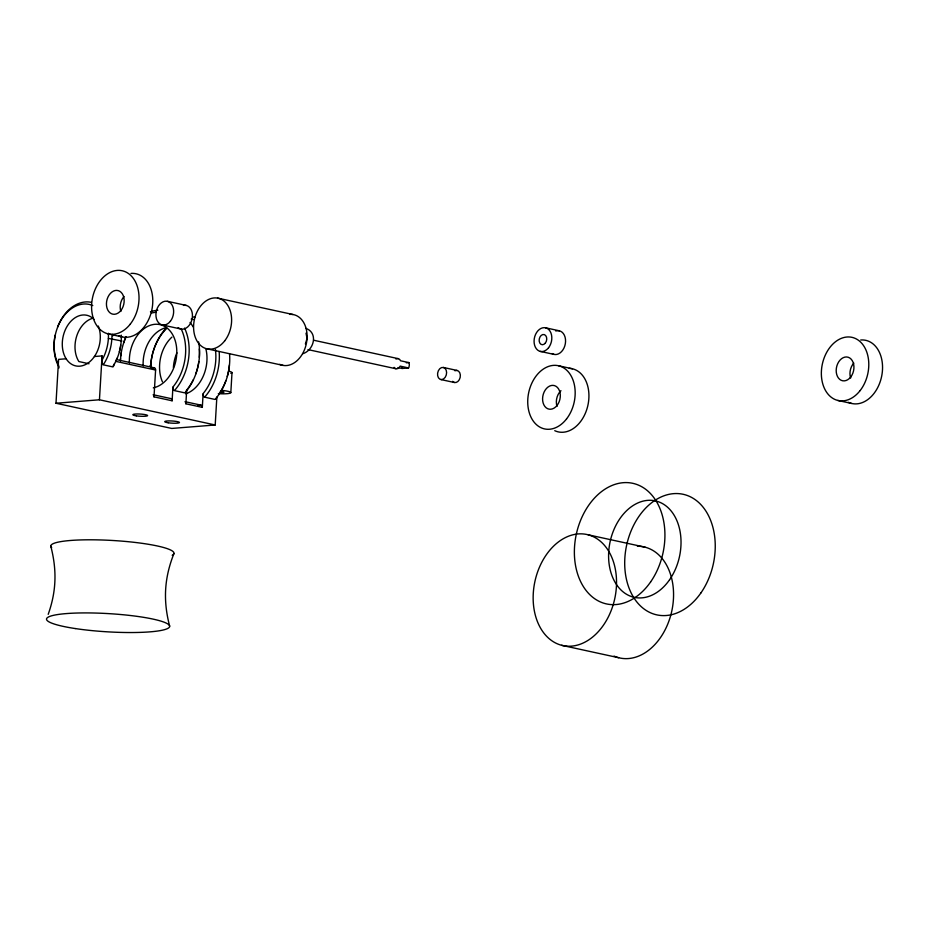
<?xml version="1.0" encoding="UTF-8"?>
<svg xmlns="http://www.w3.org/2000/svg" width="929" height="929" viewBox="0 0 929 929"><rect width="100%" height="100%" fill="white"/><g stroke="black" fill="none" stroke-linecap="round" stroke-linejoin="round"><path stroke-width="1.39" d="M94.398 356.515L102.074 355.912L101.818 361.88L102.817 364.598M216.817 397.67L215.203 424.983L171.737 428.443L55.995 403.244L58.597 359.372L66.156 358.78M215.203 424.983L99.449 399.784L102.062 355.912M181.201 328.947A44.441 31.934 -77.7 0 1 172.933 387.021L172.12 400.782L154.005 396.846L155.596 370.032A2.473 1.777 -77.7 0 0 153.935 367.745L117.217 359.744M215.412 349.478A44.441 31.934 -77.7 0 1 203.126 393.606L202.313 407.366L185.87 403.778L186.694 390.017M230.822 392.584L232.006 372.599M114.476 363.75L113.28 366.7M48.203 614.336C56.367 591.332 57.052 570.325 50.793 546.159M173.967 553.521C164.27 577.931 162.947 600.506 169.659 626.169M305.386 343.951L307.046 338.458L306.024 333.174M302.726 353.728C313.863 350.454 318.612 332.919 305.896 328.367M121.246 341.187L121.873 340.989L108.379 338.423M120.584 358.803L120.305 359.279M150.777 365.376L149.987 365.585L150.649 365.887A46.903 33.711 -77.7 0 1 166.07 328.262M151.59 367.93L153.935 367.745M406.31 362.798L408.899 362.6A5.179 3.728 -77.7 0 1 408.574 367.954L402.118 368.476L397.926 367.559M55.995 403.244L99.449 399.784M197.807 405.299L200.652 405.067A2.473 1.777 -77.7 0 1 202.313 407.366M545.66 327.821L559.409 330.817M837.819 400.445L851.568 403.441M540.237 351.394L553.986 354.39M558.701 365.794L572.461 368.79M217.537 298.093L293.03 314.525M167.499 301.333L186.288 305.42M443.388 367.466A6.166 4.436 -77.7 0 1 445.177 377.325A6.166 4.436 -77.7 0 1 437.664 375.699A6.166 4.436 -77.7 0 1 443.388 367.466L457.149 370.462M314.048 340.316L398.355 358.675M408.899 362.6L400.515 360.766A5.179 3.728 -77.7 0 0 395.998 359.07M408.574 367.954L400.19 366.131A5.179 3.728 -77.7 0 1 394.117 367.373M307.987 349.606L395.882 368.743M440.764 379.531L454.525 382.527M162.076 324.906L180.865 329.005M207.655 348.967L283.136 365.411M108.054 333.859L121.804 336.855M116.055 361.427L155.596 370.032M89.021 363.75L78.872 361.544A25.919 18.626 -77.7 0 1 76.782 335.822A25.919 18.626 -77.7 0 1 93.132 318.159M153.738 394.848L170.46 398.495A2.473 1.777 -77.7 0 1 172.12 400.782M185.579 401.792L200.652 405.067M588.069 534.779A56.832 40.841 -77.7 0 1 602.456 626.576A56.832 40.841 -77.7 0 1 533.978 608.75A56.832 40.841 -77.7 0 1 588.069 534.779L645.109 547.193M561.592 645.295L618.633 657.709M59.038 367.907L58.33 364.249A37.032 26.604 -77.7 0 1 60.908 320.424A37.032 26.604 -77.7 0 1 92.784 305.571M221.648 390.343A12.1 1.788 3.4 0 1 230.706 392.862A12.1 1.788 3.4 0 1 218.303 393.675M228.778 371.217A12.1 1.788 3.4 0 1 230.833 373.33M220.498 391.295A5.179 0.766 3.4 0 1 223.901 392.282A5.179 0.766 3.4 0 1 219.616 392.723M51.676 547.622A61.72 9.127 3.4 0 1 114.662 540.608A61.72 9.127 3.4 0 1 172.202 555.275M402.118 368.476A5.179 3.728 -77.7 0 1 401.769 367.176M289.604 314.374A25.919 18.626 -77.7 0 1 306.419 343.277A25.919 18.626 -77.7 0 1 279.687 364.319M637.387 546.24A56.832 40.841 -77.7 0 1 671.853 610.759A56.832 40.841 -77.7 0 1 614.034 656.095M555.786 330.991A12.1 8.698 -77.7 0 1 565.343 343.66A12.1 8.698 -77.7 0 1 552.012 353.543M98.288 326.021A25.919 18.626 -77.7 0 1 82.495 365.701A25.919 18.626 -77.7 0 1 63.358 335.485A25.919 18.626 -77.7 0 1 94.143 319.471M129.41 362.914A32.341 23.237 -77.7 0 1 151.857 324.813A32.341 23.237 -77.7 0 1 176.789 350.814A32.341 23.237 -77.7 0 1 153.308 387.846M143.171 365.91A32.341 23.237 -77.7 0 1 166.593 327.577M205.959 349.281A32.341 23.237 -77.7 0 1 185.707 393.838M162.436 381.842A32.341 23.237 -77.7 0 1 171.923 337.099M173.375 367.675A32.341 23.237 -77.7 0 1 176.893 352.799M108.414 333.244A37.032 26.604 -77.7 0 1 101.795 360.557M112.572 334.37A25.919 18.626 -77.7 0 1 112.792 335.845M185.022 401.7A2.473 1.777 -77.7 0 1 185.87 403.778M153.157 394.755A2.473 1.777 -77.7 0 1 154.005 396.846M190.05 322.479A46.903 33.711 -77.7 0 1 193.197 326.973M198.62 341.895A46.903 33.711 -77.7 0 1 184.825 392.874L174.42 390.61A46.903 33.711 -77.7 0 0 184.569 328.076M120.735 355.981A46.903 33.711 -77.7 0 1 121.2 352.66M123.615 342.859A46.903 33.711 -77.7 0 1 126.03 336.658M150.452 311.807A46.903 33.711 -77.7 0 1 157.849 310.251M229.533 353.752A46.903 33.711 -77.7 0 1 215.017 399.447L204.612 397.182A46.903 33.711 -77.7 0 0 219.128 351.476M192.918 316.975A46.903 33.711 -77.7 0 1 195.311 317.404M186.52 390.029A3.054 2.067 85.4 0 1 185.684 392.688M199.282 348.956A44.441 31.934 -77.7 0 1 199.282 357.34M198.829 361.567A44.441 31.934 -77.7 0 1 195.717 373.992M193.244 379.798A44.441 31.934 -77.7 0 1 187.31 389.263M173.862 390.366A3.054 2.067 83.8 0 1 173.096 387.103M120.491 361.044A44.441 31.934 -77.7 0 1 125.914 337.204M151.624 313.003A44.441 31.934 -77.7 0 1 156.339 312.307M216.712 397.136A3.054 2.067 85.4 0 1 215.876 399.261M204.055 396.938A3.054 2.067 83.8 0 1 203.288 393.675M150.684 367.617A44.441 31.934 -77.7 0 1 166.21 328.889M191.177 319.088A44.441 31.934 -77.7 0 1 193.441 319.541M111.956 335.868A39.494 28.381 -77.7 0 1 103.247 364.818L112.606 366.85A39.494 28.381 -77.7 0 0 121.258 335.148M58.597 366.421A39.494 28.381 -77.7 0 1 55.183 335.172M57.575 327.066A39.494 28.381 -77.7 0 1 91.297 302.343M229.393 364.969A44.441 31.934 -77.7 0 1 227.233 376.512M225.921 380.565A44.441 31.934 -77.7 0 1 218.698 394.256M120.712 345.077A37.032 26.604 -77.7 0 1 119.33 351.789M117.077 358.211A37.032 26.604 -77.7 0 1 115.858 360.824M183.489 305.386A12.1 8.698 -77.7 0 1 191.989 319.413A12.1 8.698 -77.7 0 1 178.136 327.589M130.954 273.416A32.341 23.237 -77.7 0 1 151.938 309.473A32.341 23.237 -77.7 0 1 118.587 335.717M120.875 311.447A12.1 8.698 -77.7 0 1 124.033 296.514M569.222 368.337A32.341 23.237 -77.7 0 1 587.778 405.857A32.341 23.237 -77.7 0 1 554.741 430.684M557.028 406.414A12.1 8.698 -77.7 0 1 560.965 390.703M454.908 370.752A6.166 4.436 -77.7 0 1 460.169 377.441A6.166 4.436 -77.7 0 1 452.609 381.331M860.718 339.991A32.341 23.237 -77.7 0 1 881.702 376.059A32.341 23.237 -77.7 0 1 848.351 402.303M850.639 378.033A12.1 8.698 -77.7 0 1 853.797 363.1M75.307 628.561A61.72 9.127 3.4 0 0 169.624 626.634A61.72 9.127 3.4 0 0 79.232 612.977A61.72 9.127 3.4 0 0 75.307 628.561M224.679 340.885A25.919 18.626 -77.7 0 0 219.279 298.511A25.919 18.626 -77.7 0 0 193.836 331.2A25.919 18.626 -77.7 0 0 224.679 340.885M669.577 579.754A49.376 35.476 -77.7 0 0 655.317 500.859A49.376 35.476 -77.7 0 0 609.529 566.678A49.376 35.476 -77.7 0 0 669.577 579.754M700.93 592.899A61.72 44.348 -77.7 0 0 683.105 494.274A61.72 44.348 -77.7 0 0 625.879 576.561A61.72 44.348 -77.7 0 0 700.93 592.899M650.602 581.949A61.72 44.348 -77.7 0 0 632.777 483.312A61.72 44.348 -77.7 0 0 575.55 565.598A61.72 44.348 -77.7 0 0 650.602 581.949M548.586 347.713A12.1 8.698 -77.7 0 0 546.066 327.937A12.1 8.698 -77.7 0 0 534.187 343.196A12.1 8.698 -77.7 0 0 548.586 347.713M545.358 343.08A5.179 3.728 -77.7 0 0 544.278 334.603A5.179 3.728 -77.7 0 0 539.192 341.14A5.179 3.728 -77.7 0 0 545.358 343.08M168.172 422.776A7.409 1.092 3.4 0 0 179.494 422.544A7.409 1.092 3.4 0 0 168.648 420.907A7.409 1.092 3.4 0 0 168.172 422.776M136.296 415.844A7.409 1.092 3.4 0 0 147.618 415.611A7.409 1.092 3.4 0 0 136.772 413.974A7.409 1.092 3.4 0 0 136.296 415.844M170.425 321.213A12.1 8.698 -77.7 0 0 167.905 301.449A12.1 8.698 -77.7 0 0 156.037 316.696A12.1 8.698 -77.7 0 0 170.425 321.213M130.374 323.989A32.341 23.237 -77.7 0 0 123.627 271.129A32.341 23.237 -77.7 0 0 91.901 311.912A32.341 23.237 -77.7 0 0 130.374 323.989M120.944 310.437A12.1 8.698 -77.7 0 0 118.413 290.672A12.1 8.698 -77.7 0 0 106.545 305.92A12.1 8.698 -77.7 0 0 120.944 310.437M566.527 418.956A32.341 23.237 -77.7 0 0 559.781 366.096A32.341 23.237 -77.7 0 0 528.044 406.879A32.341 23.237 -77.7 0 0 566.527 418.956M557.086 405.404A12.1 8.698 -77.7 0 0 554.567 385.64A12.1 8.698 -77.7 0 0 542.699 400.887A12.1 8.698 -77.7 0 0 557.086 405.404M860.138 390.575A32.341 23.237 -77.7 0 0 853.403 337.715A32.341 23.237 -77.7 0 0 821.666 378.498A32.341 23.237 -77.7 0 0 860.138 390.575M850.709 377.023A12.1 8.698 -77.7 0 0 848.189 357.247A12.1 8.698 -77.7 0 0 836.309 372.506A12.1 8.698 -77.7 0 0 850.709 377.023"/></g></svg>
